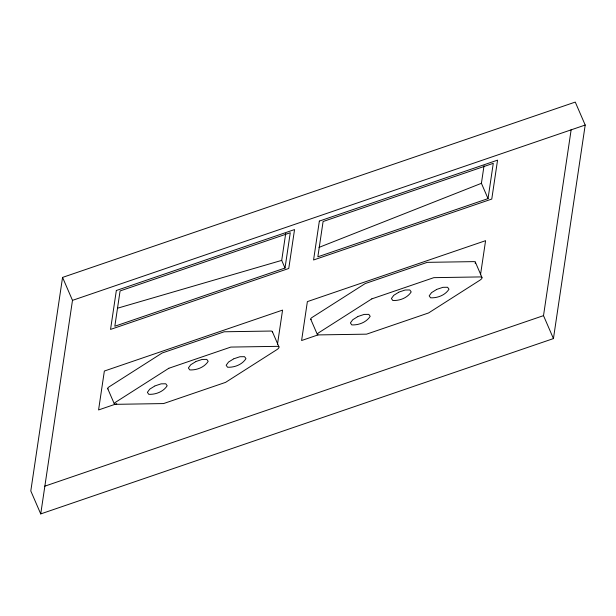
<?xml version="1.0" encoding="UTF-8"?>
<svg xmlns="http://www.w3.org/2000/svg" width="616" height="616" viewBox="0 0 616 616"><rect width="100%" height="100%" fill="white"/><g stroke="black" fill="none" stroke-linecap="round" stroke-linejoin="round"><path stroke-width="0.92" d="M62.562 277.408L30.8 490.96L40.733 513.913L553.438 338.592L585.2 125.04L575.267 102.087L62.562 277.408L72.488 300.362L40.733 513.913M285.015 268.037L290.267 232.748L120.081 290.945L114.83 326.234L285.015 268.037L281.704 260.383L285.709 233.456M277.485 344.267L282.567 310.102L104.358 371.04L98.575 409.948L116.755 403.726M488.034 198.614L493.277 163.325L323.092 221.521L317.848 256.81L488.034 198.614L481.412 183.314L484.037 165.673M480.503 274.844L485.585 240.679L307.376 301.617L301.594 340.525L317.956 334.927M553.438 338.592L543.512 315.638L571.171 129.614M154.716 386.063L149.757 389.143L147.37 392.361L148.779 394.317C155.686 394.671 163.394 391.73 167.19 385.739L165.789 383.783L161.138 383.837L155.016 385.885M195.726 361.661L190.76 364.734L188.381 367.96L189.782 369.916C196.696 370.27 204.404 367.321 208.2 361.338L206.799 359.374L202.14 359.428L196.019 361.476M233.502 358.974L228.536 362.046L226.157 365.265L227.558 367.228C234.473 367.583 242.18 364.634 245.976 358.643L244.575 356.687L239.917 356.741L233.795 358.789M357.734 316.647L352.768 319.719L350.389 322.938L351.79 324.901C358.705 325.256 366.412 322.307 370.208 316.316L368.807 314.36L364.156 314.414L358.027 316.462M398.737 292.238L393.778 295.31L391.399 298.537L392.8 300.493C399.707 300.847 407.415 297.898 411.218 291.915L409.809 289.959L405.159 290.013L399.037 292.053M436.513 289.551L431.554 292.623L429.175 295.849L430.576 297.805C437.483 298.159 445.199 295.21 448.995 289.227L447.586 287.264L442.935 287.318L436.813 289.366M318.996 247.401L481.412 183.314M72.488 300.362L585.2 125.04M44.46 486.286L543.512 315.638M117.44 308.239L281.704 260.383M475.321 262.07L481.943 277.369M310.772 319.311L317.394 334.611M272.303 331.493L278.925 346.793M107.761 388.735L114.384 404.034M311.149 319.535A3.334 1.186 -23.4 0 1 312.089 317.44L365.203 283.56L427.219 262.354L473.827 261.623A4.997 1.786 -23.4 0 1 475.136 263.301M108.131 388.958A3.334 1.186 -23.4 0 1 109.078 386.863L162.185 352.983L224.209 331.778L270.817 331.046A4.997 1.786 -23.4 0 1 272.434 332.032M116.339 290.506L110.549 329.414L288.758 268.476L294.548 229.568L116.339 290.506M319.35 221.082L313.567 259.99L491.776 199.053L497.559 160.145L319.35 221.082M168.807 368.283L115.7 402.163A3.334 1.186 -23.4 0 0 115.377 404.335L163.556 403.572L225.579 382.367L276.954 349.595A4.997 1.786 -23.4 0 0 277.431 346.346L230.831 347.077L168.807 368.283M371.825 298.868L318.711 332.748A3.334 1.186 -23.4 0 0 318.387 334.911L366.574 334.157L428.597 312.943L479.964 280.172A4.997 1.786 -23.4 0 0 480.449 276.923L433.841 277.654L371.825 298.868"/></g></svg>
